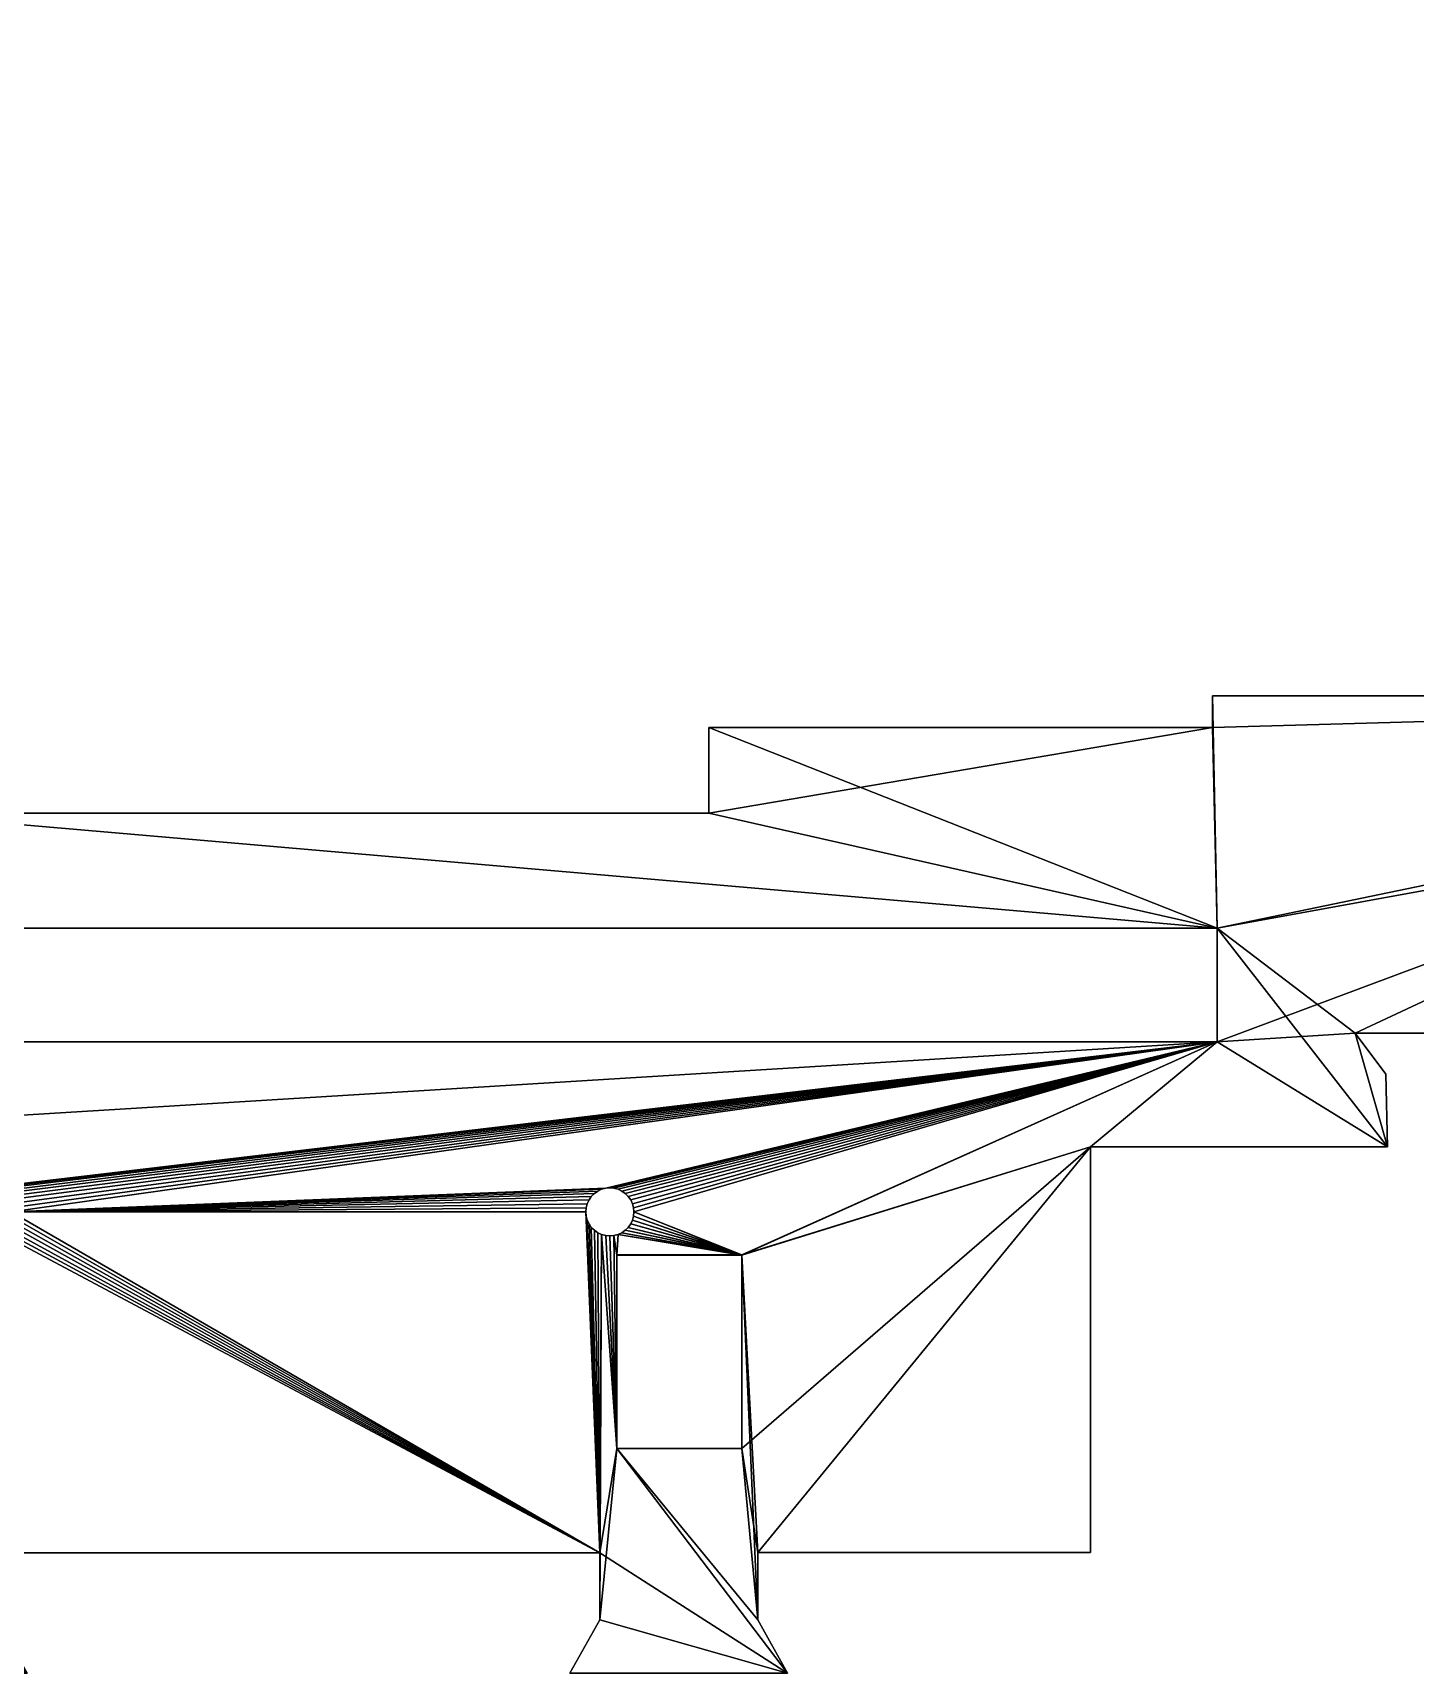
# Model space of a CAD drawing. Extents: x -74 to 237, y -40 to 259.
# Drawn here: x 65.4 to 150.7, y -36.8 to 64.4 of the extents above; entities that cross this region are included whole.
import ezdxf

# ---------------------------------------------------------------- set-up
doc = ezdxf.new("R2010")
doc.units = 0
doc.layers.get('0').update_dxf_attribs({"color": 13, "linetype": 'CONTINUOUS'})

# ---------------------------------------------------------------- blocks, each defined once
blk = doc.blocks.new('GROUP_1')
for p, q in [((211.74, 58.34, 0), (211.74, 60.28, 0)), ((211.74, 60.28, 0), (281.15, 60.28, 0)), ((211.74, 60.28, 10), (281.15, 60.28, 10)), ((211.74, 58.34, 10), (211.74, 60.28, 10)), ((211.74, 60.28, 0), (211.74, 60.28, 10)), ((180.68, 58.34, 0), (211.74, 58.34, 0)), ((180.68, 53.06, 0), (180.68, 58.34, 0)), ((180.68, 58.34, 10), (211.74, 58.34, 10)), ((180.68, 53.06, 10), (180.68, 58.34, 10)), ((180.68, 58.34, 0), (180.68, 58.34, 10)), ((211.74, 58.34, 0), (211.74, 58.34, 10)), ((180.68, 53.06, 0), (130.02, 53.06, 0)), ((180.68, 53.06, 10), (130.02, 53.06, 10)), ((180.68, 53.06, 0), (180.68, 53.06, 10)), ((98.65, 45.95, 0), (212.04, 45.95, 0)), ((98.65, 45.95, 10), (212.04, 45.95, 10)), ((212.04, 38.95, 0), (212.04, 45.95, 0)), ((212.04, 38.95, 10), (212.04, 45.95, 10)), ((212.04, 45.95, 0), (212.04, 45.95, 10)), ((234, 39.49, 0), (220.55, 39.49, 0)), ((220.55, 39.49, 0), (222.43, 36.96, 0)), ((220.55, 39.49, 0), (220.55, 39.48, 10)), ((220.55, 39.48, 10), (222.43, 36.96, 10)), ((234, 39.48, 10), (220.55, 39.48, 10)), ((212.04, 38.95, 0), (98.65, 38.95, 0)), ((212.04, 38.95, 10), (98.65, 38.95, 10)), ((212.04, 38.95, 0), (212.04, 38.95, 10)), ((222.43, 36.96, 0), (222.54, 32.46, 0)), ((222.43, 36.96, 10), (222.54, 32.46, 10)), ((222.43, 36.96, 0), (222.43, 36.96, 10)), ((222.54, 32.46, 0), (204.22, 32.46, 0)), ((204.22, 32.46, 0), (204.22, 7.45, 0)), ((204.22, 32.46, 10), (204.22, 7.45, 10)), ((222.54, 32.46, 10), (204.22, 32.46, 10)), ((204.22, 32.46, 0), (204.22, 32.46, 10)), ((222.54, 32.46, 0), (222.54, 32.46, 10)), ((173.42, 29.41, 0), (173.28, 29.2, 0)), ((173.42, 29.41, 10), (173.28, 29.2, 10)), ((173.61, 29.59, 0), (173.42, 29.41, 0)), ((173.61, 29.59, 10), (173.42, 29.41, 10)), ((173.42, 29.41, 0), (173.42, 29.41, 10)), ((173.82, 29.74, 0), (173.61, 29.59, 0)), ((173.82, 29.74, 10), (173.61, 29.59, 10)), ((173.61, 29.59, 0), (173.61, 29.59, 10)), ((174.05, 29.85, 0), (173.82, 29.74, 0)), ((174.05, 29.85, 10), (173.82, 29.74, 10)), ((173.82, 29.74, 0), (173.82, 29.74, 10)), ((174.31, 29.92, 0), (174.05, 29.85, 0)), ((174.31, 29.92, 10), (174.05, 29.85, 10)), ((174.05, 29.85, 0), (174.05, 29.85, 10)), ((174.56, 29.94, 0), (174.31, 29.92, 0)), ((174.56, 29.94, 10), (174.31, 29.92, 10)), ((174.31, 29.92, 0), (174.31, 29.92, 10)), ((174.82, 29.92, 0), (174.56, 29.94, 0)), ((174.82, 29.92, 10), (174.56, 29.94, 10)), ((174.56, 29.94, 0), (174.56, 29.94, 10)), ((175.07, 29.85, 0), (174.82, 29.92, 0)), ((175.07, 29.85, 10), (174.82, 29.92, 10)), ((174.82, 29.92, 0), (174.82, 29.92, 10)), ((175.31, 29.74, 0), (175.07, 29.85, 0)), ((175.31, 29.74, 10), (175.07, 29.85, 10)), ((175.07, 29.85, 0), (175.07, 29.85, 10)), ((175.52, 29.59, 0), (175.31, 29.74, 0)), ((175.52, 29.59, 10), (175.31, 29.74, 10)), ((175.31, 29.74, 0), (175.31, 29.74, 10)), ((175.7, 29.41, 0), (175.52, 29.59, 0)), ((175.7, 29.41, 10), (175.52, 29.59, 10)), ((175.52, 29.59, 0), (175.52, 29.59, 10)), ((175.85, 29.2, 0), (175.7, 29.41, 0)), ((175.85, 29.2, 10), (175.7, 29.41, 10)), ((175.7, 29.41, 0), (175.7, 29.41, 10)), ((173.1, 28.71, 0), (173.08, 28.46, 0)), ((173.1, 28.71, 10), (173.08, 28.46, 10)), ((173.08, 28.46, 0), (173.1, 28.2, 0)), ((173.08, 28.46, 10), (173.1, 28.2, 10)), ((173.08, 28.46, 0), (173.08, 28.46, 10)), ((173.17, 28.96, 0), (173.1, 28.71, 0)), ((173.17, 28.96, 10), (173.1, 28.71, 10)), ((173.1, 28.71, 0), (173.1, 28.71, 10)), ((173.28, 29.2, 0), (173.17, 28.96, 0)), ((173.28, 29.2, 10), (173.17, 28.96, 10)), ((173.17, 28.96, 0), (173.17, 28.96, 10)), ((173.28, 29.2, 0), (173.28, 29.2, 10)), ((175.96, 28.96, 0), (175.85, 29.2, 0)), ((175.96, 28.96, 10), (175.85, 29.2, 10)), ((175.85, 29.2, 0), (175.85, 29.2, 10)), ((176.03, 28.71, 0), (175.96, 28.96, 0)), ((176.03, 28.71, 10), (175.96, 28.96, 10)), ((175.96, 28.96, 0), (175.96, 28.96, 10)), ((176.05, 28.46, 0), (176.03, 28.71, 0)), ((176.05, 28.46, 10), (176.03, 28.71, 10)), ((176.03, 28.71, 0), (176.03, 28.71, 10)), ((176.03, 28.2, 0), (176.05, 28.46, 0)), ((176.03, 28.2, 10), (176.05, 28.46, 10)), ((176.05, 28.46, 0), (176.05, 28.46, 10)), ((173.1, 28.2, 0), (173.17, 27.95, 0)), ((173.1, 28.2, 10), (173.17, 27.95, 10)), ((173.1, 28.2, 0), (173.1, 28.2, 10)), ((173.17, 27.95, 0), (173.28, 27.71, 0)), ((173.17, 27.95, 10), (173.28, 27.71, 10)), ((173.17, 27.95, 0), (173.17, 27.95, 10)), ((173.28, 27.71, 0), (173.42, 27.5, 0)), ((173.28, 27.71, 10), (173.42, 27.5, 10)), ((173.28, 27.71, 0), (173.28, 27.71, 10)), ((173.42, 27.5, 0), (173.61, 27.32, 0)), ((173.42, 27.5, 10), (173.61, 27.32, 10)), ((173.42, 27.5, 0), (173.42, 27.5, 10)), ((175.52, 27.32, 0), (175.7, 27.5, 0)), ((175.52, 27.32, 10), (175.7, 27.5, 10)), ((175.7, 27.5, 0), (175.85, 27.71, 0)), ((175.7, 27.5, 10), (175.85, 27.71, 10)), ((175.7, 27.5, 0), (175.7, 27.5, 10)), ((175.85, 27.71, 0), (175.96, 27.95, 0)), ((175.85, 27.71, 10), (175.96, 27.95, 10)), ((175.85, 27.71, 0), (175.85, 27.71, 10)), ((175.96, 27.95, 0), (176.03, 28.2, 0)), ((175.96, 27.95, 10), (176.03, 28.2, 10)), ((175.96, 27.95, 0), (175.96, 27.95, 10)), ((176.03, 28.2, 0), (176.03, 28.2, 10)), ((173.61, 27.32, 0), (173.82, 27.17, 0)), ((173.61, 27.32, 10), (173.82, 27.17, 10)), ((173.61, 27.32, 0), (173.61, 27.32, 10)), ((173.82, 27.17, 0), (174.05, 27.06, 0)), ((173.82, 27.17, 10), (174.05, 27.06, 10)), ((173.82, 27.17, 0), (173.82, 27.17, 10)), ((174.05, 27.06, 0), (174.31, 26.99, 0)), ((174.05, 27.06, 10), (174.31, 26.99, 10)), ((174.05, 27.06, 0), (174.05, 27.06, 10)), ((174.31, 26.99, 0), (174.56, 26.97, 0)), ((174.31, 26.99, 10), (174.56, 26.97, 10)), ((174.31, 26.99, 0), (174.31, 26.99, 10)), ((174.56, 26.97, 0), (174.82, 26.99, 0)), ((174.56, 26.97, 10), (174.82, 26.99, 10)), ((174.56, 26.97, 0), (174.56, 26.97, 10)), ((174.82, 26.99, 0), (175.07, 27.06, 0)), ((174.82, 26.99, 10), (175.07, 27.06, 10)), ((174.82, 26.99, 0), (174.82, 26.99, 10)), ((175.07, 27.06, 0), (175.31, 27.17, 0)), ((175.07, 27.06, 10), (175.31, 27.17, 10)), ((175.07, 27.06, 0), (175.07, 27.06, 10)), ((175.31, 27.17, 0), (175.52, 27.32, 0)), ((175.31, 27.17, 10), (175.52, 27.32, 10)), ((175.31, 27.17, 0), (175.31, 27.17, 10)), ((175.52, 27.32, 0), (175.52, 27.32, 10)), ((174.99, 25.8, 0), (174.99, 13.86, 0)), ((182.7, 25.8, 0), (174.99, 25.8, 0)), ((174.99, 25.8, 0), (174.99, 25.79, 10)), ((182.7, 25.79, 10), (174.99, 25.79, 10)), ((174.99, 25.79, 10), (174.99, 13.86, 10)), ((182.7, 13.86, 0), (182.7, 25.8, 0)), ((182.7, 25.8, 0), (182.7, 25.79, 10)), ((182.7, 13.86, 10), (182.7, 25.79, 10)), ((174.99, 13.86, 0), (182.7, 13.86, 0)), ((174.99, 13.86, 10), (182.7, 13.86, 10)), ((174.99, 13.86, 0), (174.99, 13.86, 10)), ((182.7, 13.86, 0), (182.7, 13.86, 10)), ((136.76, 7.43, 0), (173.94, 7.43, 0)), ((136.76, 7.43, 10), (173.94, 7.43, 10)), ((173.94, 3.29, 0), (173.94, 7.43, 0)), ((173.94, 3.29, 10), (173.94, 7.43, 10)), ((173.94, 7.43, 0), (173.94, 7.43, 10)), ((204.22, 7.45, 0), (183.7, 7.45, 0)), ((183.7, 7.45, 0), (183.7, 3.29, 0)), ((183.7, 7.45, 10), (183.7, 3.29, 10)), ((204.22, 7.45, 10), (183.7, 7.45, 10)), ((183.7, 7.45, 0), (183.7, 7.45, 10)), ((204.22, 7.45, 0), (204.22, 7.45, 10)), ((172.09, 0, 0), (173.94, 3.29, 0)), ((172.09, 0, 10), (173.94, 3.29, 10)), ((173.94, 3.29, 0), (173.94, 3.29, 10)), ((183.7, 3.29, 0), (185.52, 0, 0)), ((183.7, 3.29, 10), (185.52, 0, 10)), ((183.7, 3.29, 0), (183.7, 3.29, 10)), ((185.52, 0, 0), (172.09, 0, 0)), ((185.52, 0, 10), (172.09, 0, 10)), ((172.09, 0, 0), (172.09, 0, 10)), ((185.52, 0, 0), (185.52, 0, 10))]:
    blk.add_line(p, q)
mesh = blk.add_polyface()
corners = [(196.11, 103.64, 10), (248.64, 110.34, 10), (196.11, 123.09, 10), (281.15, 103.64, 10), (257.25, 110.34, 10), (257.25, 120.36, 10), (257.9, 32.46, 10), (259.39, 39.48, 10), (257.77, 37.02, 10), (283.59, 32.44, 10), (271.44, 45.89, 10), (279.95, 45.89, 10), (279.95, 50.86, 10), (281.15, 60.28, 10), (282.86, 143.63, 10), (286.48, 126.14, 10), (286.2, 42.27, 10), (286.48, 121.17, 10), (289.95, 58.92, 10), (294.99, 121.17, 10), (295.78, 87.12, 10), (294.99, 126.14, 10), (180.68, 53.06, 10), (212.04, 45.95, 10), (180.68, 58.34, 10), (211.74, 58.34, 10), (211.74, 60.28, 10), (248.64, 52.62, 10), (220.55, 39.48, 10), (234, 39.48, 10), (245.94, 39.48, 10), (248.64, 47.28, 10), (257.25, 52.62, 10), (271.44, 50.86, 10), (232.5, 32.46, 10), (232.38, 37.02, 10), (247.93, 32.46, 10), (247.82, 36.96, 10), (257.25, 47.28, 10), (212.04, 38.95, 10), (175.96, 28.96, 10), (176.03, 28.71, 10), (176.05, 28.46, 10), (182.7, 25.79, 10), (204.22, 32.46, 10), (183.7, 7.45, 10), (204.22, 7.45, 10), (222.54, 32.46, 10), (222.43, 36.96, 10)]
mesh.append_faces([[corners[k] for k in face] for face in [(6, 7, 8), (34, 29, 35), (30, 36, 37), (44, 45, 46), (28, 47, 48)]], dxfattribs={"vtx0": -1})
mesh.append_faces([[corners[k] for k in face] for face in [(0, 1, 2), (1, 3, 4), (10, 9, 11), (11, 9, 12), (13, 9, 3), (15, 16, 17), (18, 17, 16), (17, 18, 19), (19, 20, 21), (22, 23, 24), (24, 23, 25), (25, 23, 26), (26, 23, 13), (27, 30, 31), (33, 7, 10), (7, 31, 30), (31, 7, 38), (38, 7, 32), (39, 47, 23)]], dxfattribs={"vtx0": -1, "vtx1": -1})
mesh.append_faces([[corners[k] for k in face] for face in [(4, 3, 5), (7, 9, 10), (12, 9, 13), (3, 9, 14), (14, 9, 15), (13, 23, 27), (27, 23, 28), (27, 29, 30), (13, 32, 7), (13, 7, 33), (29, 36, 30), (39, 42, 43), (39, 43, 44), (44, 43, 45), (23, 47, 28)]], dxfattribs={"vtx0": -1, "vtx1": -1, "vtx2": -1})
mesh.append_faces([[corners[k] for k in face] for face in [(1, 0, 3), (7, 6, 9), (15, 9, 16), (19, 18, 20), (27, 28, 29), (13, 27, 32), (13, 33, 12), (29, 34, 36), (39, 40, 41), (39, 41, 42), (39, 44, 47)]], dxfattribs={"vtx0": -1, "vtx2": -1})
mesh = blk.add_polyface()
corners = [(234, 39.49, 0), (232.5, 32.46, 0), (232.38, 37.02, 0), (247.93, 32.46, 0), (245.94, 39.49, 0), (247.82, 36.96, 0), (176.03, 28.71, 0), (212.04, 38.95, 0), (176.05, 28.46, 0), (182.7, 25.8, 0), (204.22, 32.46, 0), (182.7, 13.86, 0), (183.7, 7.45, 0), (222.54, 32.46, 0), (220.55, 39.49, 0), (222.43, 36.96, 0), (212.04, 45.95, 0), (180.68, 53.06, 0), (211.74, 58.34, 0), (204.22, 7.45, 0), (248.64, 47.28, 0), (259.39, 39.49, 0), (257.25, 47.28, 0), (180.68, 58.34, 0), (281.15, 103.64, 0), (282.86, 143.63), (281.15, 60.28, 0), (286.2, 42.27, 0), (286.48, 121.17, 0), (289.95, 58.92, 0), (286.48, 126.14, 0), (294.99, 121.17, 0), (295.78, 87.13, 0), (257.9, 32.46, 0), (257.77, 37.02, 0), (283.59, 32.44, 0), (271.44, 45.89, 0), (271.44, 50.86, 0), (279.95, 45.89, 0), (211.74, 60.28, 0), (248.64, 52.62, 0), (257.25, 52.62, 0), (279.95, 50.86, 0), (196.11, 103.64, 0), (224.77, 120.36, 0), (248.64, 110.34, 0), (257.25, 110.34, 0), (273.84, 120.74, 0), (275, 119.76, 0), (275.27, 119.73, 0)]
mesh.append_faces([[corners[k] for k in face] for face in [(0, 1, 2), (3, 4, 5), (13, 14, 15), (18, 17, 23), (21, 33, 34), (26, 18, 39)]], dxfattribs={"vtx0": -1})
mesh.append_faces([[corners[k] for k in face] for face in [(1, 0, 3), (6, 7, 8), (9, 10, 11), (10, 7, 13), (24, 25, 26), (27, 28, 29), (28, 27, 30), (29, 31, 32), (33, 21, 35), (36, 21, 37), (35, 30, 27), (16, 40, 7), (14, 40, 0), (40, 26, 41), (41, 26, 22), (37, 26, 42), (42, 26, 38), (43, 45, 24)]], dxfattribs={"vtx0": -1, "vtx1": -1})
mesh.append_faces([[corners[k] for k in face] for face in [(3, 0, 4), (8, 7, 9), (9, 7, 10), (11, 10, 12), (13, 7, 14), (16, 17, 18), (35, 21, 36), (35, 38, 26), (35, 26, 25), (35, 25, 30), (18, 26, 16), (16, 26, 40), (7, 40, 14), (0, 40, 4), (22, 26, 21), (21, 26, 37), (43, 44, 45), (24, 46, 47)]], dxfattribs={"vtx0": -1, "vtx1": -1, "vtx2": -1})
mesh.append_faces([[corners[k] for k in face] for face in [(20, 21, 4), (21, 20, 22), (29, 28, 31), (35, 36, 38), (4, 40, 20), (24, 45, 46), (24, 48, 49)]], dxfattribs={"vtx0": -1, "vtx2": -1})
mesh.append_faces([[corners[k] for k in face] for face in [(19, 12, 10)]], dxfattribs={"vtx1": -1})
mesh = blk.add_polyface()
corners = [(211.74, 60.28, 10), (211.74, 58.34, 0), (211.74, 58.34, 10), (211.74, 60.28, 0)]
mesh.append_faces([[corners[k] for k in face] for face in [(0, 1, 2), (1, 0, 3)]], dxfattribs={"vtx0": -1})
mesh = blk.add_polyface()
corners = [(211.74, 60.28, 10), (281.15, 60.28, 0), (211.74, 60.28, 0), (281.15, 60.28, 10)]
mesh.append_faces([[corners[k] for k in face] for face in [(0, 1, 2), (1, 0, 3)]], dxfattribs={"vtx0": -1})
mesh = blk.add_polyface()
corners = [(180.68, 58.34, 10), (180.68, 53.06, 0), (180.68, 53.06, 10), (180.68, 58.34, 0)]
mesh.append_faces([[corners[k] for k in face] for face in [(0, 1, 2), (1, 0, 3)]], dxfattribs={"vtx0": -1})
mesh = blk.add_polyface()
corners = [(180.68, 58.34, 10), (211.74, 58.34, 0), (180.68, 58.34, 0), (211.74, 58.34, 10)]
mesh.append_faces([[corners[k] for k in face] for face in [(0, 1, 2), (1, 0, 3)]], dxfattribs={"vtx0": -1})
mesh = blk.add_polyface()
corners = [(106.48, 32.46, 0), (98.65, 38.95, 0), (212.04, 38.95, 0), (135.87, 29.92, 0), (135.62, 29.85, 0), (135.39, 29.74, 0), (128, 25.8, 0), (106.48, 7.45, 0), (127, 7.45, 0), (127, 3.29, 0), (135.18, 29.59, 0), (134.99, 29.41, 0), (134.84, 29.2, 0), (134.74, 28.96, 0), (134.67, 28.71, 0), (134.65, 28.46, 0), (136.13, 29.94, 0), (136.39, 29.92, 0), (137.62, 28.46, 0), (173.61, 29.59, 0), (173.42, 29.41, 0), (173.28, 29.2, 0), (173.17, 28.96, 0), (173.1, 28.71, 0), (173.08, 28.46, 0), (98.65, 45.95, 0), (130.02, 53.06, 0), (212.04, 45.95, 0), (134.74, 27.95, 0), (135.7, 25.8, 0), (134.67, 28.2, 0), (134.84, 27.71, 0), (134.99, 27.5, 0), (135.18, 27.32, 0), (135.39, 27.17, 0), (135.62, 27.06, 0), (135.87, 26.99, 0), (135.7, 13.86, 0), (136.88, 27.17, 0), (136.76, 7.43, 0), (136.64, 27.06, 0), (173.94, 7.43, 0), (137.09, 27.32, 0), (137.27, 27.5, 0), (137.42, 27.71, 0), (137.53, 27.95, 0), (137.6, 28.2, 0), (138.61, 0, 0), (125.18, 0, 0), (128, 13.86, 0), (136.76, 3.29, 0), (136.13, 26.97, 0), (136.39, 26.99, 0)]
mesh.append_faces([[corners[k] for k in face] for face in [(9, 47, 48)]], dxfattribs={"vtx0": -1})
mesh.append_faces([[corners[k] for k in face] for face in [(7, 6, 8), (8, 6, 9), (3, 2, 16), (16, 2, 17), (25, 26, 27), (6, 28, 29), (28, 6, 30), (30, 6, 15), (29, 36, 37), (38, 39, 40), (39, 38, 41), (49, 9, 6), (47, 49, 50), (50, 40, 39)]], dxfattribs={"vtx0": -1, "vtx1": -1})
mesh.append_faces([[corners[k] for k in face] for face in [(0, 2, 3), (0, 5, 6), (41, 18, 24), (47, 9, 49), (50, 37, 36)]], dxfattribs={"vtx0": -1, "vtx1": -1, "vtx2": -1})
mesh.append_faces([[corners[k] for k in face] for face in [(0, 1, 2), (0, 3, 4), (0, 4, 5), (6, 5, 10), (6, 10, 11), (6, 11, 12), (6, 12, 13), (6, 13, 14), (6, 14, 15), (18, 19, 20), (18, 20, 21), (18, 21, 22), (18, 22, 23), (18, 23, 24), (29, 28, 31), (29, 31, 32), (29, 32, 33), (29, 33, 34), (29, 34, 35), (29, 35, 36), (41, 38, 42), (41, 42, 43), (41, 43, 44), (41, 44, 45), (41, 45, 46), (41, 46, 18), (50, 49, 37), (50, 36, 51), (50, 51, 52), (50, 52, 40)]], dxfattribs={"vtx0": -1, "vtx2": -1})
mesh = blk.add_polyface()
corners = [(130.02, 53.06, 10), (98.65, 45.95, 10), (212.04, 45.95, 10), (128, 25.79, 10), (134.67, 28.2, 10), (134.65, 28.46, 10), (134.74, 27.95, 10), (135.7, 25.79, 10), (134.84, 27.71, 10), (134.99, 27.5, 10), (135.18, 27.32, 10), (135.39, 27.17, 10), (135.62, 27.06, 10), (135.87, 26.99, 10), (98.65, 38.95, 10), (106.48, 32.46, 10), (212.04, 38.95, 10), (135.87, 29.92, 10), (135.62, 29.85, 10), (135.39, 29.74, 10), (127, 7.45, 10), (128, 13.86, 10), (135.18, 29.59, 10), (134.99, 29.41, 10), (134.84, 29.2, 10), (134.74, 28.96, 10), (134.67, 28.71, 10), (136.13, 29.94, 10), (136.39, 29.92, 10), (173.61, 29.59, 10), (137.62, 28.46, 10), (173.42, 29.41, 10), (173.28, 29.2, 10), (173.17, 28.96, 10), (173.1, 28.71, 10), (173.08, 28.46, 10), (136.64, 27.06, 10), (136.76, 7.43, 10), (136.88, 27.17, 10), (136.76, 3.29, 10), (173.94, 7.43, 10), (137.09, 27.32, 10), (137.27, 27.5, 10), (137.42, 27.71, 10), (137.53, 27.95, 10), (137.6, 28.2, 10), (138.61, 0, 10), (127, 3.29, 10), (125.18, 0, 10), (135.7, 13.86, 10), (136.13, 26.97, 10), (136.39, 26.99, 10)]
mesh.append_faces([[corners[k] for k in face] for face in [(46, 47, 48)]], dxfattribs={"vtx0": -1})
mesh.append_faces([[corners[k] for k in face] for face in [(4, 3, 6), (6, 7, 8), (8, 7, 9), (9, 7, 10), (10, 7, 11), (11, 7, 12), (12, 7, 13), (14, 15, 16), (17, 15, 18), (18, 15, 19), (3, 20, 21), (19, 3, 22), (22, 3, 23), (23, 3, 24), (24, 3, 25), (25, 3, 26), (26, 3, 5), (29, 30, 31), (31, 30, 32), (32, 30, 33), (33, 30, 34), (34, 30, 35), (36, 37, 38), (37, 36, 39), (38, 40, 41), (41, 40, 42), (42, 40, 43), (43, 40, 44), (44, 40, 45), (45, 40, 30), (47, 46, 20), (21, 39, 49), (49, 39, 7), (13, 39, 50), (50, 39, 51), (51, 39, 36)]], dxfattribs={"vtx0": -1, "vtx1": -1})
mesh.append_faces([[corners[k] for k in face] for face in [(16, 15, 17), (19, 15, 3), (3, 15, 20), (30, 40, 35), (20, 46, 21), (7, 39, 13)]], dxfattribs={"vtx0": -1, "vtx1": -1, "vtx2": -1})
mesh.append_faces([[corners[k] for k in face] for face in [(0, 1, 2), (3, 4, 5), (6, 3, 7), (16, 17, 27), (16, 27, 28), (38, 37, 40), (21, 46, 39)]], dxfattribs={"vtx0": -1, "vtx2": -1})
mesh = blk.add_polyface()
corners = [(136.39, 29.92, 0), (212.04, 38.95, 0), (136.64, 29.85, 0), (136.88, 29.74, 0), (137.09, 29.59, 0), (137.27, 29.41, 0), (137.42, 29.2, 0), (137.53, 28.96, 0), (137.6, 28.71, 0), (137.62, 28.46, 0), (174.31, 29.92, 0), (174.05, 29.85, 0), (173.82, 29.74, 0), (173.61, 29.59, 0), (174.56, 29.94, 0), (174.82, 29.92, 0), (175.07, 29.85, 0), (175.31, 29.74, 0), (175.52, 29.59, 0), (175.7, 29.41, 0), (175.85, 29.2, 0), (175.96, 28.96, 0), (176.03, 28.71, 0), (212.04, 45.95, 0), (130.02, 53.06, 0), (180.68, 53.06, 0), (173.94, 7.43, 0), (173.08, 28.46, 0), (173.1, 28.2, 0), (173.17, 27.95, 0), (173.28, 27.71, 0), (173.42, 27.5, 0), (173.61, 27.32, 0), (173.82, 27.17, 0), (174.05, 27.06, 0), (173.94, 3.29, 0), (185.52, 0, 0), (172.09, 0, 0), (174.99, 13.86, 0), (174.31, 26.99, 0), (174.56, 26.97, 0), (174.82, 26.99, 0), (174.99, 25.8, 0), (183.7, 3.29, 0), (182.7, 13.86, 0), (183.7, 7.45, 0), (175.07, 27.06, 0), (182.7, 25.8, 0), (175.31, 27.17, 0), (175.52, 27.32, 0), (175.7, 27.5, 0), (175.85, 27.71, 0), (175.96, 27.95, 0), (176.03, 28.2, 0), (176.05, 28.46, 0)]
mesh.append_faces([[corners[k] for k in face] for face in [(35, 36, 37)]], dxfattribs={"vtx0": -1})
mesh.append_faces([[corners[k] for k in face] for face in [(0, 1, 2), (2, 1, 3), (3, 1, 4), (4, 1, 5), (5, 1, 6), (6, 1, 7), (7, 1, 8), (8, 1, 9), (10, 1, 14), (14, 1, 15), (15, 1, 16), (16, 1, 17), (17, 1, 18), (18, 1, 19), (19, 1, 20), (20, 1, 21), (21, 1, 22), (26, 34, 35), (38, 41, 42), (36, 38, 43), (43, 44, 45), (46, 42, 41), (42, 46, 47)]], dxfattribs={"vtx0": -1, "vtx1": -1})
mesh.append_faces([[corners[k] for k in face] for face in [(9, 1, 10), (36, 35, 38), (38, 35, 34)]], dxfattribs={"vtx0": -1, "vtx1": -1, "vtx2": -1})
mesh.append_faces([[corners[k] for k in face] for face in [(9, 10, 11), (9, 11, 12), (9, 12, 13), (23, 24, 25), (26, 27, 28), (26, 28, 29), (26, 29, 30), (26, 30, 31), (26, 31, 32), (26, 32, 33), (26, 33, 34), (38, 34, 39), (38, 39, 40), (38, 40, 41), (43, 38, 44), (47, 46, 48), (47, 48, 49), (47, 49, 50), (47, 50, 51), (47, 51, 52), (47, 52, 53), (47, 53, 54)]], dxfattribs={"vtx0": -1, "vtx2": -1})
mesh = blk.add_polyface()
corners = [(130.02, 53.06, 10), (212.04, 45.95, 10), (180.68, 53.06, 10), (174.82, 26.99, 10), (174.99, 25.79, 10), (175.07, 27.06, 10), (174.99, 13.86, 10), (182.7, 25.79, 10), (175.31, 27.17, 10), (175.52, 27.32, 10), (175.7, 27.5, 10), (175.85, 27.71, 10), (175.96, 27.95, 10), (176.03, 28.2, 10), (176.05, 28.46, 10), (185.52, 0, 10), (173.94, 3.29, 10), (172.09, 0, 10), (173.94, 7.43, 10), (174.05, 27.06, 10), (174.31, 26.99, 10), (174.56, 26.97, 10), (183.7, 3.29, 10), (182.7, 13.86, 10), (212.04, 38.95, 10), (136.39, 29.92, 10), (136.64, 29.85, 10), (136.88, 29.74, 10), (137.09, 29.59, 10), (137.27, 29.41, 10), (137.42, 29.2, 10), (137.53, 28.96, 10), (137.6, 28.71, 10), (137.62, 28.46, 10), (174.31, 29.92, 10), (174.05, 29.85, 10), (173.82, 29.74, 10), (173.61, 29.59, 10), (174.56, 29.94, 10), (174.82, 29.92, 10), (175.07, 29.85, 10), (175.31, 29.74, 10), (175.52, 29.59, 10), (175.7, 29.41, 10), (175.85, 29.2, 10), (175.96, 28.96, 10), (183.7, 7.45, 10), (173.08, 28.46, 10), (173.1, 28.2, 10), (173.17, 27.95, 10), (173.28, 27.71, 10), (173.42, 27.5, 10), (173.61, 27.32, 10), (173.82, 27.17, 10)]
mesh.append_faces([[corners[k] for k in face] for face in [(15, 16, 17)]], dxfattribs={"vtx0": -1})
mesh.append_faces([[corners[k] for k in face] for face in [(0, 1, 2), (3, 4, 5), (4, 3, 6), (5, 7, 8), (8, 7, 9), (9, 7, 10), (10, 7, 11), (11, 7, 12), (12, 7, 13), (13, 7, 14), (16, 15, 18), (19, 6, 20), (20, 6, 21), (21, 6, 3), (6, 22, 23), (23, 22, 7), (34, 33, 35), (35, 33, 36), (36, 33, 37), (46, 7, 22), (47, 18, 48), (48, 18, 49), (49, 18, 50), (50, 18, 51), (51, 18, 52), (52, 18, 53), (53, 18, 19)]], dxfattribs={"vtx0": -1, "vtx1": -1})
mesh.append_faces([[corners[k] for k in face] for face in [(18, 15, 6), (18, 6, 19), (24, 33, 34)]], dxfattribs={"vtx0": -1, "vtx1": -1, "vtx2": -1})
mesh.append_faces([[corners[k] for k in face] for face in [(5, 4, 7), (6, 15, 22), (24, 25, 26), (24, 26, 27), (24, 27, 28), (24, 28, 29), (24, 29, 30), (24, 30, 31), (24, 31, 32), (24, 32, 33), (24, 34, 38), (24, 38, 39), (24, 39, 40), (24, 40, 41), (24, 41, 42), (24, 42, 43), (24, 43, 44), (24, 44, 45)]], dxfattribs={"vtx0": -1, "vtx2": -1})
mesh = blk.add_polyface()
corners = [(130.02, 53.06, 10), (180.68, 53.06, 0), (130.02, 53.06, 0), (180.68, 53.06, 10)]
mesh.append_faces([[corners[k] for k in face] for face in [(0, 1, 2), (1, 0, 3)]], dxfattribs={"vtx0": -1})
mesh = blk.add_polyface()
corners = [(212.04, 45.95, 10), (98.65, 45.95, 0), (212.04, 45.95, 0), (98.65, 45.95, 10)]
mesh.append_faces([[corners[k] for k in face] for face in [(0, 1, 2), (1, 0, 3)]], dxfattribs={"vtx0": -1})
mesh = blk.add_polyface()
corners = [(212.04, 45.95, 10), (212.04, 38.95, 0), (212.04, 38.95, 10), (212.04, 45.95, 0)]
mesh.append_faces([[corners[k] for k in face] for face in [(0, 1, 2), (1, 0, 3)]], dxfattribs={"vtx0": -1})
mesh = blk.add_polyface()
corners = [(234, 39.48, 10), (220.55, 39.49, 0), (234, 39.49, 0), (220.55, 39.48, 10)]
mesh.append_faces([[corners[k] for k in face] for face in [(0, 1, 2), (1, 0, 3)]], dxfattribs={"vtx0": -1})
mesh = blk.add_polyface()
corners = [(222.43, 36.96, 0), (220.55, 39.48, 10), (222.43, 36.96, 10), (220.55, 39.49, 0)]
mesh.append_faces([[corners[k] for k in face] for face in [(0, 1, 2), (1, 0, 3)]], dxfattribs={"vtx0": -1})
mesh = blk.add_polyface()
corners = [(98.65, 38.95, 10), (212.04, 38.95, 0), (98.65, 38.95, 0), (212.04, 38.95, 10)]
mesh.append_faces([[corners[k] for k in face] for face in [(0, 1, 2), (1, 0, 3)]], dxfattribs={"vtx0": -1})
mesh = blk.add_polyface()
corners = [(222.54, 32.46, 0), (222.43, 36.96, 10), (222.54, 32.46, 10), (222.43, 36.96, 0)]
mesh.append_faces([[corners[k] for k in face] for face in [(0, 1, 2), (1, 0, 3)]], dxfattribs={"vtx0": -1})
mesh = blk.add_polyface()
corners = [(204.22, 7.45, 0), (204.22, 32.46, 10), (204.22, 7.45, 10), (204.22, 32.46, 0)]
mesh.append_faces([[corners[k] for k in face] for face in [(0, 1, 2), (1, 0, 3)]], dxfattribs={"vtx0": -1})
mesh = blk.add_polyface()
corners = [(222.54, 32.46, 10), (204.22, 32.46, 0), (222.54, 32.46, 0), (204.22, 32.46, 10)]
mesh.append_faces([[corners[k] for k in face] for face in [(0, 1, 2), (1, 0, 3)]], dxfattribs={"vtx0": -1})
mesh = blk.add_polyface()
corners = [(173.28, 29.2, 0), (173.42, 29.41, 10), (173.28, 29.2, 10), (173.42, 29.41, 0)]
mesh.append_faces([[corners[k] for k in face] for face in [(0, 1, 2), (1, 0, 3)]], dxfattribs={"vtx0": -1})
mesh = blk.add_polyface()
corners = [(173.61, 29.59, 10), (173.42, 29.41, 0), (173.61, 29.59, 0), (173.42, 29.41, 10)]
mesh.append_faces([[corners[k] for k in face] for face in [(0, 1, 2), (1, 0, 3)]], dxfattribs={"vtx0": -1})
mesh = blk.add_polyface()
corners = [(173.82, 29.74, 10), (173.61, 29.59, 0), (173.82, 29.74, 0), (173.61, 29.59, 10)]
mesh.append_faces([[corners[k] for k in face] for face in [(0, 1, 2), (1, 0, 3)]], dxfattribs={"vtx0": -1})
mesh = blk.add_polyface()
corners = [(174.05, 29.85, 10), (173.82, 29.74, 0), (174.05, 29.85, 0), (173.82, 29.74, 10)]
mesh.append_faces([[corners[k] for k in face] for face in [(0, 1, 2), (1, 0, 3)]], dxfattribs={"vtx0": -1})
mesh = blk.add_polyface()
corners = [(174.31, 29.92, 10), (174.05, 29.85, 0), (174.31, 29.92, 0), (174.05, 29.85, 10)]
mesh.append_faces([[corners[k] for k in face] for face in [(0, 1, 2), (1, 0, 3)]], dxfattribs={"vtx0": -1})
mesh = blk.add_polyface()
corners = [(174.56, 29.94, 10), (174.31, 29.92, 0), (174.56, 29.94, 0), (174.31, 29.92, 10)]
mesh.append_faces([[corners[k] for k in face] for face in [(0, 1, 2), (1, 0, 3)]], dxfattribs={"vtx0": -1})
mesh = blk.add_polyface()
corners = [(174.82, 29.92, 10), (174.56, 29.94, 0), (174.82, 29.92, 0), (174.56, 29.94, 10)]
mesh.append_faces([[corners[k] for k in face] for face in [(0, 1, 2), (1, 0, 3)]], dxfattribs={"vtx0": -1})
mesh = blk.add_polyface()
corners = [(175.07, 29.85, 10), (174.82, 29.92, 0), (175.07, 29.85, 0), (174.82, 29.92, 10)]
mesh.append_faces([[corners[k] for k in face] for face in [(0, 1, 2), (1, 0, 3)]], dxfattribs={"vtx0": -1})
mesh = blk.add_polyface()
corners = [(175.31, 29.74, 10), (175.07, 29.85, 0), (175.31, 29.74, 0), (175.07, 29.85, 10)]
mesh.append_faces([[corners[k] for k in face] for face in [(0, 1, 2), (1, 0, 3)]], dxfattribs={"vtx0": -1})
mesh = blk.add_polyface()
corners = [(175.52, 29.59, 10), (175.31, 29.74, 0), (175.52, 29.59, 0), (175.31, 29.74, 10)]
mesh.append_faces([[corners[k] for k in face] for face in [(0, 1, 2), (1, 0, 3)]], dxfattribs={"vtx0": -1})
mesh = blk.add_polyface()
corners = [(175.52, 29.59, 10), (175.7, 29.41, 0), (175.7, 29.41, 10), (175.52, 29.59, 0)]
mesh.append_faces([[corners[k] for k in face] for face in [(0, 1, 2), (1, 0, 3)]], dxfattribs={"vtx0": -1})
mesh = blk.add_polyface()
corners = [(175.7, 29.41, 10), (175.85, 29.2, 0), (175.85, 29.2, 10), (175.7, 29.41, 0)]
mesh.append_faces([[corners[k] for k in face] for face in [(0, 1, 2), (1, 0, 3)]], dxfattribs={"vtx0": -1})
mesh = blk.add_polyface()
corners = [(173.08, 28.46, 0), (173.1, 28.71, 10), (173.08, 28.46, 10), (173.1, 28.71, 0)]
mesh.append_faces([[corners[k] for k in face] for face in [(0, 1, 2), (1, 0, 3)]], dxfattribs={"vtx0": -1})
mesh = blk.add_polyface()
corners = [(173.1, 28.2, 0), (173.08, 28.46, 10), (173.1, 28.2, 10), (173.08, 28.46, 0)]
mesh.append_faces([[corners[k] for k in face] for face in [(0, 1, 2), (1, 0, 3)]], dxfattribs={"vtx0": -1})
mesh = blk.add_polyface()
corners = [(173.1, 28.71, 0), (173.17, 28.96, 10), (173.1, 28.71, 10), (173.17, 28.96, 0)]
mesh.append_faces([[corners[k] for k in face] for face in [(0, 1, 2), (1, 0, 3)]], dxfattribs={"vtx0": -1})
mesh = blk.add_polyface()
corners = [(173.17, 28.96, 0), (173.28, 29.2, 10), (173.17, 28.96, 10), (173.28, 29.2, 0)]
mesh.append_faces([[corners[k] for k in face] for face in [(0, 1, 2), (1, 0, 3)]], dxfattribs={"vtx0": -1})
mesh = blk.add_polyface()
corners = [(175.85, 29.2, 10), (175.96, 28.96, 0), (175.96, 28.96, 10), (175.85, 29.2, 0)]
mesh.append_faces([[corners[k] for k in face] for face in [(0, 1, 2), (1, 0, 3)]], dxfattribs={"vtx0": -1})
mesh = blk.add_polyface()
corners = [(175.96, 28.96, 10), (176.03, 28.71, 0), (176.03, 28.71, 10), (175.96, 28.96, 0)]
mesh.append_faces([[corners[k] for k in face] for face in [(0, 1, 2), (1, 0, 3)]], dxfattribs={"vtx0": -1})
mesh = blk.add_polyface()
corners = [(176.03, 28.71, 10), (176.05, 28.46, 0), (176.05, 28.46, 10), (176.03, 28.71, 0)]
mesh.append_faces([[corners[k] for k in face] for face in [(0, 1, 2), (1, 0, 3)]], dxfattribs={"vtx0": -1})
mesh = blk.add_polyface()
corners = [(176.05, 28.46, 10), (176.03, 28.2, 0), (176.03, 28.2, 10), (176.05, 28.46, 0)]
mesh.append_faces([[corners[k] for k in face] for face in [(0, 1, 2), (1, 0, 3)]], dxfattribs={"vtx0": -1})
mesh = blk.add_polyface()
corners = [(173.17, 27.95, 0), (173.1, 28.2, 10), (173.17, 27.95, 10), (173.1, 28.2, 0)]
mesh.append_faces([[corners[k] for k in face] for face in [(0, 1, 2), (1, 0, 3)]], dxfattribs={"vtx0": -1})
mesh = blk.add_polyface()
corners = [(173.28, 27.71, 0), (173.17, 27.95, 10), (173.28, 27.71, 10), (173.17, 27.95, 0)]
mesh.append_faces([[corners[k] for k in face] for face in [(0, 1, 2), (1, 0, 3)]], dxfattribs={"vtx0": -1})
mesh = blk.add_polyface()
corners = [(173.42, 27.5, 0), (173.28, 27.71, 10), (173.42, 27.5, 10), (173.28, 27.71, 0)]
mesh.append_faces([[corners[k] for k in face] for face in [(0, 1, 2), (1, 0, 3)]], dxfattribs={"vtx0": -1})
mesh = blk.add_polyface()
corners = [(173.42, 27.5, 10), (173.61, 27.32, 0), (173.42, 27.5, 0), (173.61, 27.32, 10)]
mesh.append_faces([[corners[k] for k in face] for face in [(0, 1, 2), (1, 0, 3)]], dxfattribs={"vtx0": -1})
mesh = blk.add_polyface()
corners = [(175.7, 27.5, 10), (175.52, 27.32, 0), (175.52, 27.32, 10), (175.7, 27.5, 0)]
mesh.append_faces([[corners[k] for k in face] for face in [(0, 1, 2), (1, 0, 3)]], dxfattribs={"vtx0": -1})
mesh = blk.add_polyface()
corners = [(175.85, 27.71, 10), (175.7, 27.5, 0), (175.7, 27.5, 10), (175.85, 27.71, 0)]
mesh.append_faces([[corners[k] for k in face] for face in [(0, 1, 2), (1, 0, 3)]], dxfattribs={"vtx0": -1})
mesh = blk.add_polyface()
corners = [(175.96, 27.95, 10), (175.85, 27.71, 0), (175.85, 27.71, 10), (175.96, 27.95, 0)]
mesh.append_faces([[corners[k] for k in face] for face in [(0, 1, 2), (1, 0, 3)]], dxfattribs={"vtx0": -1})
mesh = blk.add_polyface()
corners = [(176.03, 28.2, 10), (175.96, 27.95, 0), (175.96, 27.95, 10), (176.03, 28.2, 0)]
mesh.append_faces([[corners[k] for k in face] for face in [(0, 1, 2), (1, 0, 3)]], dxfattribs={"vtx0": -1})
mesh = blk.add_polyface()
corners = [(173.61, 27.32, 10), (173.82, 27.17, 0), (173.61, 27.32, 0), (173.82, 27.17, 10)]
mesh.append_faces([[corners[k] for k in face] for face in [(0, 1, 2), (1, 0, 3)]], dxfattribs={"vtx0": -1})
mesh = blk.add_polyface()
corners = [(173.82, 27.17, 10), (174.05, 27.06, 0), (173.82, 27.17, 0), (174.05, 27.06, 10)]
mesh.append_faces([[corners[k] for k in face] for face in [(0, 1, 2), (1, 0, 3)]], dxfattribs={"vtx0": -1})
mesh = blk.add_polyface()
corners = [(174.05, 27.06, 10), (174.31, 26.99, 0), (174.05, 27.06, 0), (174.31, 26.99, 10)]
mesh.append_faces([[corners[k] for k in face] for face in [(0, 1, 2), (1, 0, 3)]], dxfattribs={"vtx0": -1})
mesh = blk.add_polyface()
corners = [(174.31, 26.99, 10), (174.56, 26.97, 0), (174.31, 26.99, 0), (174.56, 26.97, 10)]
mesh.append_faces([[corners[k] for k in face] for face in [(0, 1, 2), (1, 0, 3)]], dxfattribs={"vtx0": -1})
mesh = blk.add_polyface()
corners = [(174.56, 26.97, 10), (174.82, 26.99, 0), (174.56, 26.97, 0), (174.82, 26.99, 10)]
mesh.append_faces([[corners[k] for k in face] for face in [(0, 1, 2), (1, 0, 3)]], dxfattribs={"vtx0": -1})
mesh = blk.add_polyface()
corners = [(174.82, 26.99, 10), (175.07, 27.06, 0), (174.82, 26.99, 0), (175.07, 27.06, 10)]
mesh.append_faces([[corners[k] for k in face] for face in [(0, 1, 2), (1, 0, 3)]], dxfattribs={"vtx0": -1})
mesh = blk.add_polyface()
corners = [(175.07, 27.06, 10), (175.31, 27.17, 0), (175.07, 27.06, 0), (175.31, 27.17, 10)]
mesh.append_faces([[corners[k] for k in face] for face in [(0, 1, 2), (1, 0, 3)]], dxfattribs={"vtx0": -1})
mesh = blk.add_polyface()
corners = [(175.31, 27.17, 10), (175.52, 27.32, 0), (175.31, 27.17, 0), (175.52, 27.32, 10)]
mesh.append_faces([[corners[k] for k in face] for face in [(0, 1, 2), (1, 0, 3)]], dxfattribs={"vtx0": -1})
mesh = blk.add_polyface()
corners = [(174.99, 13.86, 0), (174.99, 25.79, 10), (174.99, 13.86, 10), (174.99, 25.8, 0)]
mesh.append_faces([[corners[k] for k in face] for face in [(0, 1, 2), (1, 0, 3)]], dxfattribs={"vtx0": -1})
mesh = blk.add_polyface()
corners = [(182.7, 25.79, 10), (174.99, 25.8, 0), (182.7, 25.8, 0), (174.99, 25.79, 10)]
mesh.append_faces([[corners[k] for k in face] for face in [(0, 1, 2), (1, 0, 3)]], dxfattribs={"vtx0": -1})
mesh = blk.add_polyface()
corners = [(182.7, 25.79, 10), (182.7, 13.86, 0), (182.7, 13.86, 10), (182.7, 25.8, 0)]
mesh.append_faces([[corners[k] for k in face] for face in [(0, 1, 2), (1, 0, 3)]], dxfattribs={"vtx0": -1})
mesh = blk.add_polyface()
corners = [(174.99, 13.86, 10), (182.7, 13.86, 0), (174.99, 13.86, 0), (182.7, 13.86, 10)]
mesh.append_faces([[corners[k] for k in face] for face in [(0, 1, 2), (1, 0, 3)]], dxfattribs={"vtx0": -1})
mesh = blk.add_polyface()
corners = [(173.94, 7.43, 10), (136.76, 7.43, 0), (173.94, 7.43, 0), (136.76, 7.43, 10)]
mesh.append_faces([[corners[k] for k in face] for face in [(0, 1, 2), (1, 0, 3)]], dxfattribs={"vtx0": -1})
mesh = blk.add_polyface()
corners = [(173.94, 7.43, 10), (173.94, 3.29, 0), (173.94, 3.29, 10), (173.94, 7.43, 0)]
mesh.append_faces([[corners[k] for k in face] for face in [(0, 1, 2), (1, 0, 3)]], dxfattribs={"vtx0": -1})
mesh = blk.add_polyface()
corners = [(183.7, 3.29, 0), (183.7, 7.45, 10), (183.7, 3.29, 10), (183.7, 7.45, 0)]
mesh.append_faces([[corners[k] for k in face] for face in [(0, 1, 2), (1, 0, 3)]], dxfattribs={"vtx0": -1})
mesh = blk.add_polyface()
corners = [(204.22, 7.45, 10), (183.7, 7.45, 0), (204.22, 7.45, 0), (183.7, 7.45, 10)]
mesh.append_faces([[corners[k] for k in face] for face in [(0, 1, 2), (1, 0, 3)]], dxfattribs={"vtx0": -1})
mesh = blk.add_polyface()
corners = [(173.94, 3.29, 10), (172.09, 0, 0), (172.09, 0, 10), (173.94, 3.29, 0)]
mesh.append_faces([[corners[k] for k in face] for face in [(0, 1, 2), (1, 0, 3)]], dxfattribs={"vtx0": -1})
mesh = blk.add_polyface()
corners = [(185.52, 0, 0), (183.7, 3.29, 10), (185.52, 0, 10), (183.7, 3.29, 0)]
mesh.append_faces([[corners[k] for k in face] for face in [(0, 1, 2), (1, 0, 3)]], dxfattribs={"vtx0": -1})
mesh = blk.add_polyface()
corners = [(185.52, 0, 10), (172.09, 0, 0), (185.52, 0, 0), (172.09, 0, 10)]
mesh.append_faces([[corners[k] for k in face] for face in [(0, 1, 2), (1, 0, 3)]], dxfattribs={"vtx0": -1})

msp = doc.modelspace()

# ---------------------------------------------------------------- block references
msp.add_blockref('GROUP_1', (-73.59, -36.77))

doc.saveas('drawing.dxf')
